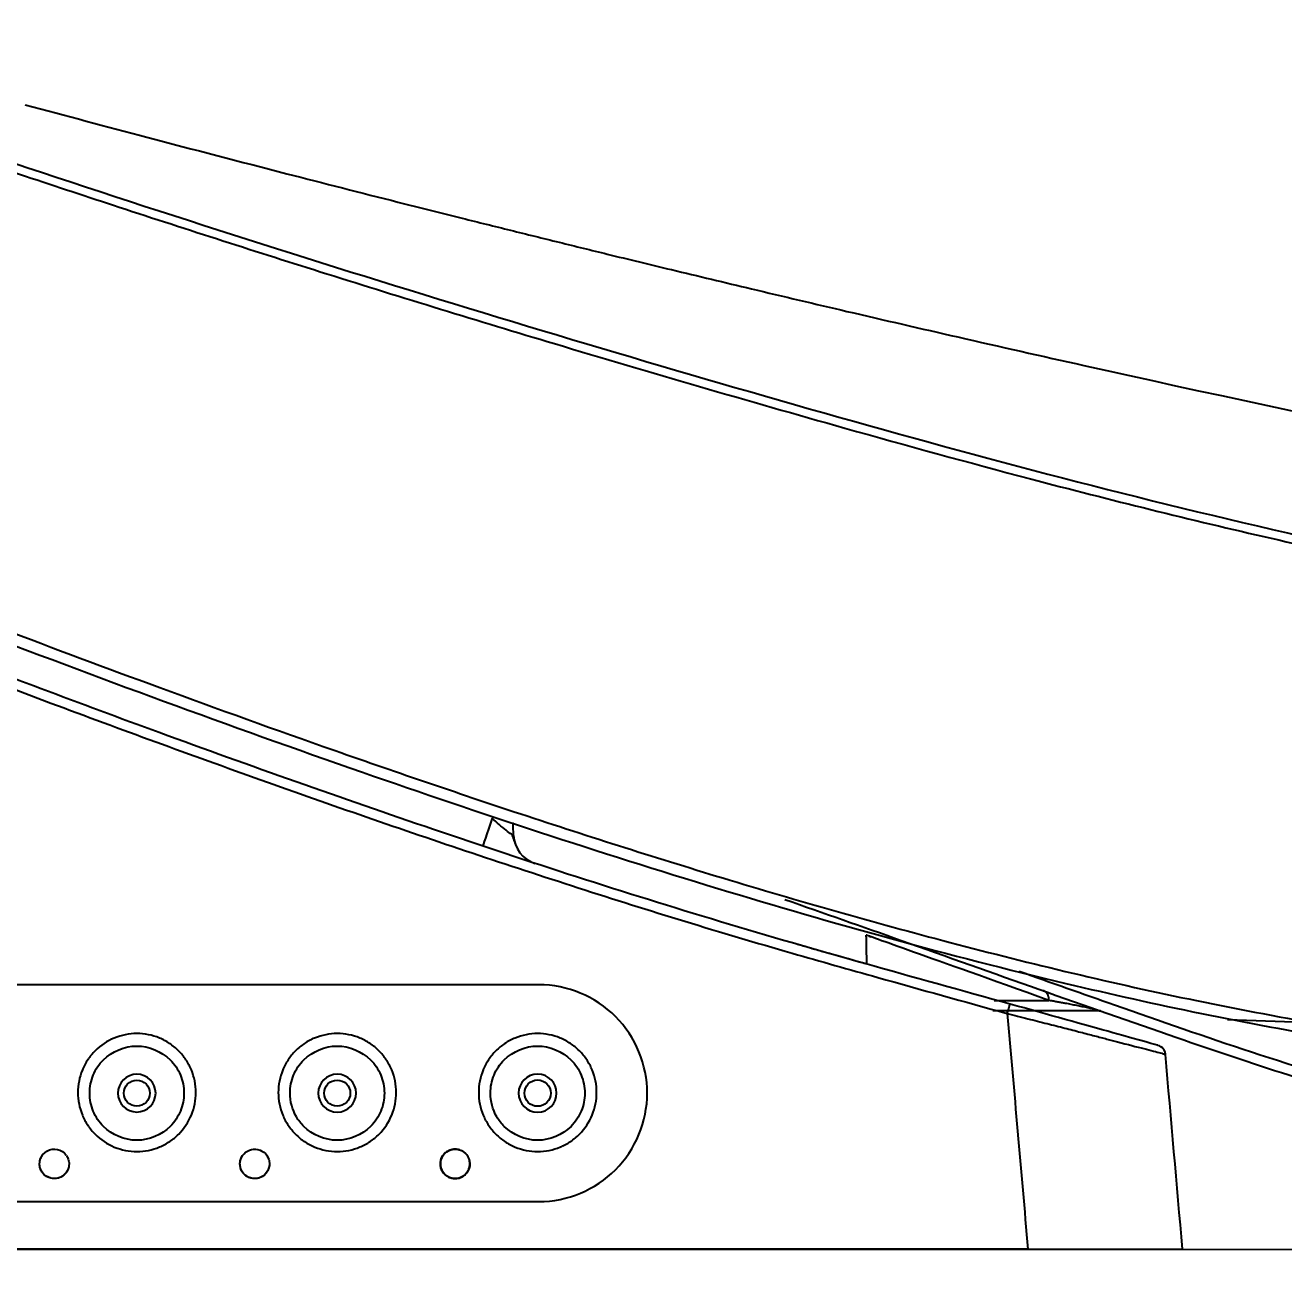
# Model space of a CAD drawing. Extents: x 7905 to 14077, y -986 to 9572.
# Drawn here: x 11557.5 to 11678.8, y -492 to -370.3 of the extents above; entities that cross this region are included whole.
import ezdxf

# ---------------------------------------------------------------- set-up
doc = ezdxf.new("R2010")
doc.units = 0
doc.header["$LTSCALE"] = 20
doc.header["$MEASUREMENT"] = 0
doc.layers.get('0').update_dxf_attribs({"linetype": 'CONTINUOUS'})
doc.layers.get('DEFPOINTS').update_dxf_attribs({"linetype": 'CONTINUOUS'})
doc.layers.add('1', color=1, linetype='CONTINUOUS')
doc.layers.add('3', color=3, linetype='CONTINUOUS')
doc.styles.get("Standard").update_dxf_attribs({"font": 'NanumGothic.ttf'})
doc.dimstyles.get("Standard").update_dxf_attribs({"dimtxt": 2.5, "dimasz": 2, "dimexe": 2, "dimexo": 1, "dimgap": 1.5, "dimtad": 1, "dimdec": 0, "dimlfac": 10, "dimrnd": 0.5, "dimzin": 0, "dimdsep": 46, "dimtxsty": 'Standard', "dimcen": 0, "dimclrt": 2, "dimadec": 0, "dimazin": 0, "dimtfac": 1, "dimtdec": 0, "dimtmove": 0, "dimatfit": 3, "dimfxl": 0, "dimtolj": 1, "dimtzin": 0, "dimarcsym": 0})

# ---------------------------------------------------------------- blocks, each defined once
blk = doc.blocks.new('A$C9bb48bae')
at = {"layer": '1', "color": 7, "linetype": 'Continuous'}
for p, q in [((364.2, 29.44), (364.2, 29.43)), ((8.27, 11.2), (322.54, 22.12)), ((334.82, 22.97), (334.82, 22.97)), ((328.93, 19.5), (328.96, 19.52)), ((341.77, 0), (326.87, 0))]:
    blk.add_line(p, q, dxfattribs=at)
at = {"layer": '1', "color": 7, "linetype": 'Continuous', "extrusion": (0, 0, -1)}
for centre, radius, start, end in [((-388.36, 40.05), 3, 183, 251.8739), ((-329.5, 18.68), 1, 5, 74.4047)]:
    blk.add_arc(centre, radius, start, end, dxfattribs=at)
at = {"layer": '1', "color": 7, "linetype": 'Continuous'}
for centre, major_axis, ratio, start_param in [((393.39, 41.72), (-0.95, 2.85), 0.010522, 1.630612), ((343.76, 22.66), (0.269, -0.963), 0.008601, 1.622759)]:
    blk.add_ellipse(centre, major_axis=major_axis, ratio=ratio, start_param=start_param, end_param=3.141593, dxfattribs=at)
for points, knots in [([(477.62, 118.02), (447.77, 107.18), (417.59, 97.28), (371.94, 83.6), (356.66, 79.18), (325.94, 71.07), (310.49, 67.49), (294.96, 64.38)], [0, 0, 0, 0, 0.5, 0.5, 0.75, 0.75, 1, 1, 1, 1]), ([(477.94, 117.19), (473.18, 115.48), (463.04, 111.84), (446.84, 106.28), (428.76, 100.25), (408.76, 93.82), (385.45, 86.67), (362.83, 80.08), (339.81, 73.74), (318.39, 68.42), (302.85, 65.15), (295.1, 63.52)], [0, 0, 0, 0, 0.079655, 0.169452, 0.269417, 0.379575, 0.499943, 0.65291, 0.750136, 0.875496, 1, 1, 1, 1]), ([(438.42, 110.36), (434.52, 109.31), (426.11, 107.06), (414.14, 103.94), (404, 101.35), (396.82, 99.54), (391.64, 98.25), (386.98, 97.1), (381.81, 95.83), (375.63, 94.33), (367.93, 92.48), (358.72, 90.31), (348.05, 87.84), (316.87, 80.8), (280.4, 73.29), (239.1, 65.9), (212.88, 61.6), (187.6, 57.85), (164.29, 54.77), (145.3, 52.54), (130.29, 50.95), (118.11, 49.76), (107.71, 48.84), (98.3, 48.08), (88.95, 47.38), (77.07, 46.59), (68.06, 46.09), (62.95, 45.83)], [0, 0, 0, 0, 0.031815, 0.06835, 0.097277, 0.114025, 0.126565, 0.139222, 0.151775, 0.168453, 0.189216, 0.214009, 0.24276, 0.275372, 0.465247, 0.535344, 0.605106, 0.674102, 0.736164, 0.789939, 0.82439, 0.854817, 0.886058, 0.906459, 0.929029, 0.959788, 1, 1, 1, 1]), ([(508.18, 86.65), (507.76, 86.48), (506.4, 85.93), (503.59, 84.81), (499.26, 83.07), (493.41, 80.71), (486.03, 77.74), (477.13, 74.14), (466.69, 69.95), (454.7, 65.22), (441.14, 59.99), (425.98, 54.31), (409.21, 48.25), (390.79, 41.94), (370.67, 35.52), (348.79, 29.27), (325.04, 23.58), (299.34, 19.19), (271.75, 16.76), (242.55, 15), (211.89, 14.3), (180.13, 14.16), (147.47, 14.18), (114.23, 14.18), (81.16, 14.2), (49.63, 14.21), (22.36, 14.22), (3.8, 14.24), (0, 14.25), (0, 14.25)], [0, 0, 0, 0, 0.002237, 0.007152, 0.014744, 0.025013, 0.037959, 0.053582, 0.07188, 0.092854, 0.116505, 0.142832, 0.171833, 0.20351, 0.237859, 0.274881, 0.314573, 0.356936, 0.402004, 0.449781, 0.500255, 0.55342, 0.609269, 0.667805, 0.729036, 0.79296, 0.859558, 0.928803, 1, 1, 1, 1]), ([(508.57, 85.61), (501.17, 82.64), (486.76, 76.86), (465.34, 68.2), (438.59, 57.77), (407.47, 46.3), (372.14, 34.63), (340.79, 25.91), (315.51, 20.67), (296.67, 17.98), (280.02, 16.35), (262.8, 15.06), (243.44, 14.01), (224.11, 13.4), (198.55, 13.04), (173.8, 13), (149.29, 13), (128.88, 13), (107.29, 13), (84.96, 13), (63.98, 13), (40.83, 13), (23.09, 13), (11.49, 13), (5.31, 13), (1.71, 13), (0.97, 13), (0.97, 13)], [0, 0, 0, 0, 0.039003, 0.075957, 0.112972, 0.179376, 0.238139, 0.29481, 0.338391, 0.364249, 0.387853, 0.420247, 0.44887, 0.483127, 0.51582, 0.576231, 0.608416, 0.642464, 0.683469, 0.724728, 0.767812, 0.808151, 0.875463, 0.906299, 0.936507, 0.968699, 1, 1, 1, 1]), ([(343.49, 23.63), (352.82, 26.21), (371.48, 31.37), (398.79, 40.23), (424.37, 49.3), (446.55, 57.65), (466.64, 65.5), (485.74, 73.2), (499.02, 78.6), (505.62, 81.29)], [0, 0, 0, 0, 0.168543, 0.337103, 0.500019, 0.641198, 0.75001, 0.875634, 1, 1, 1, 1]), ([(506.03, 80.42), (502.71, 79.07), (496.06, 76.37), (482.76, 70.96), (466.11, 64.27), (451.62, 58.61), (441.55, 54.77), (434.83, 52.23), (422.48, 47.66), (405.57, 41.61), (385.14, 34.76), (368.67, 29.69), (354.84, 25.8), (347.92, 23.87), (343.76, 22.71)], [0, 0, 0, 0, 0.062547, 0.125006, 0.249989, 0.374972, 0.395805, 0.437472, 0.499979, 0.624989, 0.749999, 0.874999, 0.924839, 1, 1, 1, 1]), ([(391.52, 39.97), (391.53, 39.98), (391.67, 40.08), (392.06, 40.38), (392.73, 40.93), (393.19, 41.33), (393.42, 41.54)], [0, 0, 0, 0, 0.036746, 0.356852, 0.678063, 1, 1, 1, 1]), ([(391.35, 39.89), (391.36, 39.89), (391.38, 39.88), (391.47, 39.94), (391.52, 39.97)], [0, 0, 0, 0, 0.557597, 1, 1, 1, 1]), ([(389.4, 37.23), (389.4, 37.23), (389.33, 37.21), (389.31, 37.21), (389.29, 37.2)], [0, 0, 0, 0, 0.002193, 1, 1, 1, 1]), ([(365.2, 33.72), (361.46, 32.41), (348.85, 27.98), (329.17, 20.89), (307.61, 13.74), (289.33, 9.75), (272.77, 8.38), (256.81, 8.11), (239.45, 8.03), (222.06, 8.01), (205.49, 8), (187.79, 8), (168.01, 8), (144.08, 8), (117.97, 8), (94.34, 8), (73.9, 8), (56.62, 8), (42.5, 8), (32.46, 8), (23.02, 8), (15.24, 8), (11.81, 8), (10.89, 8)], [0, 0, 0, 0, 0.027782, 0.09364, 0.14666, 0.186834, 0.224409, 0.263097, 0.299128, 0.346896, 0.386387, 0.417719, 0.474598, 0.530819, 0.595475, 0.67339, 0.718363, 0.768012, 0.829196, 0.860934, 0.886752, 0.955538, 1, 1, 1, 1]), ([(339.75, 23.98), (345.54, 26.05), (349.85, 27.6), (355.73, 29.69), (357.35, 30.27), (357.35, 30.27)], [0, 0, 0, 0, 0.5, 0.5, 1, 1, 1, 1]), ([(357.41, 27.51), (357.62, 27.57), (359.31, 28.04), (361.35, 28.62), (362.89, 29.06), (363.65, 29.28), (363.96, 29.37), (364.06, 29.4), (364.08, 29.4)], [0, 0, 0, 0, 0.050065, 0.40918, 0.589555, 0.769584, 0.949082, 1, 1, 1, 1]), ([(342.62, 26.8), (339.55, 25.71), (336.48, 24.62), (324.62, 20.46), (315.83, 17.41), (302.38, 13.71), (297.86, 12.63), (288.72, 10.96), (284.11, 10.37), (270.24, 9.23), (260.95, 9.17), (242.44, 9.03), (233.2, 9.02), (205.67, 9), (187.55, 9), (152.02, 9), (134.59, 9), (101, 9), (84.82, 9), (55.28, 9), (41.92, 9), (26.32, 9), (21.86, 9), (14.82, 9), (12.23, 9), (9.05, 9), (8.33, 9), (8.35, 9)], [0, 0, 0, 0, 0.022892, 0.022892, 0.088296, 0.088296, 0.120998, 0.120998, 0.1537, 0.1537, 0.219104, 0.219104, 0.284508, 0.284508, 0.415317, 0.415317, 0.546125, 0.546125, 0.676934, 0.676934, 0.807742, 0.807742, 0.873147, 0.873147, 0.938551, 0.938551, 1, 1, 1, 1]), ([(329.24, 19.65), (329.24, 19.65), (330.89, 20.11), (336.24, 21.6), (339.86, 22.61), (343.49, 23.63)], [0, 0, 0, 0, 0.5, 0.5, 1, 1, 1, 1]), ([(335.04, 23), (335.03, 23), (335.01, 23), (334.99, 23), (334.98, 23.02), (335.07, 23.05), (335.25, 23.1), (335.44, 23.14), (335.65, 23.19), (335.88, 23.24), (336.13, 23.29), (336.4, 23.35), (336.67, 23.4), (336.93, 23.46), (337.2, 23.51), (337.46, 23.56), (337.73, 23.61), (338.03, 23.67), (338.36, 23.73), (338.71, 23.79), (339.07, 23.86), (339.43, 23.92), (339.65, 23.96), (339.75, 23.98)], [0, 0, 0, 0, 0.013986, 0.033838, 0.057621, 0.082906, 0.111907, 0.143342, 0.178862, 0.218397, 0.261942, 0.310426, 0.361841, 0.412669, 0.462727, 0.513481, 0.567583, 0.627787, 0.695404, 0.769084, 0.847645, 0.932351, 1, 1, 1, 1]), ([(345.03, 23.98), (343.97, 23.98), (342.27, 23.98), (340.4, 23.98), (339.75, 23.98)], [0, 0, 0, 0, 0.664076, 1, 1, 1, 1]), ([(343.76, 22.71), (343.09, 22.55), (341.8, 22.22), (339.94, 21.75), (338.24, 21.32), (336.71, 20.92), (335.36, 20.57), (334.17, 20.26), (332.44, 19.8), (330.46, 19.3), (328.94, 18.9), (328.67, 18.82), (328.58, 18.79)], [0, 0, 0, 0, 0.089256, 0.17345, 0.252596, 0.326708, 0.395807, 0.459918, 0.519072, 0.698024, 0.870889, 1, 1, 1, 1]), ([(334.87, 23), (334.86, 23), (334.84, 22.99), (334.81, 22.98), (334.78, 22.97), (334.76, 22.96), (334.74, 22.95), (334.72, 22.95), (334.71, 22.94), (334.71, 22.94), (334.71, 22.94)], [0, 0, 0, 0, 0.073435, 0.206866, 0.340296, 0.473727, 0.607158, 0.740588, 0.874019, 1, 1, 1, 1]), ([(345.15, 23), (344.71, 23), (343.18, 23), (340.12, 23), (336.88, 23), (335.04, 23)], [0, 0, 0, 0, 0.179724, 0.589862, 1, 1, 1, 1]), ([(341.77, 0), (373.47, 0), (405.18, 0), (468.59, 0), (500.29, 0), (531.98, 0)], [0, 0, 0, 0, 0.5, 0.5, 1, 1, 1, 1])]:
    blk.add_open_spline(points, degree=3, knots=knots, dxfattribs=at)
for points, degree in [([(391.35, 39.89), (391.38, 40.31), (391.4, 40.72), (391.42, 41.13)], 3), ([(391.52, 39.97), (391.15, 38.94)], 1), ([(391.3, 39.47), (391.28, 39.35), (391.25, 39.24), (391.22, 39.14)], 3), ([(357.08, 30.17), (357.02, 30.15), (356.95, 30.13), (356.87, 30.1)], 3), ([(357.3, 27.49), (357.31, 28.41), (357.33, 29.34), (357.35, 30.27)], 3), ([(335.04, 23), (334.93, 23), (334.82, 22.98), (334.71, 22.94)], 3), ([(334.76, 22.96), (335.05, 23)], 1), ([(343.76, 22.71), (343.09, 15.14), (342.43, 7.57), (341.77, 0)], 3), ([(328.97, 19.53), (328.55, 19.24), (328.54, 18.78)], 2), ([(326.87, 0), (327.41, 6.26), (327.96, 12.51), (328.51, 18.77)], 3), ([(328.58, 18.79), (328.56, 18.78), (328.53, 18.78), (328.51, 18.77)], 3), ([(328.63, 18.8), (328.59, 18.79), (328.56, 18.79), (328.54, 18.78)], 3)]:
    blk.add_open_spline(points, degree=degree, dxfattribs=at)
blk.add_rational_spline([(339.75, 23.98), (339.71, 24.43), (339.91, 24.78), (340.26, 24.91)], [1.10724556924, 0.964144512346, 0.964251556934, 1.107566703], degree=3, dxfattribs=at)
blk = doc.blocks.new('*D45')
at = {"layer": '3', "color": 3, "lineweight": -2}
for p, q in [((11996.37, -488.4), (12025.85, -488.4)), ((12015.85, -508.4), (12015.85, -634.42)), ((12015.85, -807.69), (12015.85, -681.67)), ((11406.1, -827.69), (12025.85, -827.69))]:
    blk.add_line(p, q, dxfattribs=at)
at = {"layer": '3', "color": 3}
for points in [[(12012.51, -508.4), (12019.18, -508.4), (12015.85, -488.4)], [(12012.51, -807.69), (12019.18, -807.69), (12015.85, -827.69)]]:
    blk.add_solid(points, dxfattribs=at)
at = {"layer": 'DEFPOINTS', "color": 0}
for p in [(11991.37, -488.4), (11401.1, -827.69), (12015.85, -827.69)]:
    blk.add_point(p, dxfattribs=at)
at = {"layer": '3', "color": 2, "insert": (12015.85, -658.04), "char_height": 25, "attachment_point": 5}
blk.add_mtext('\\A1;340', dxfattribs=at)

msp = doc.modelspace()

# ---------------------------------------------------------------- linework, layer by layer
msp.add_line((11401.19595, -488.3024), (11991.41848, -488.39645))
at = {"layer": '1', "color": 7, "linetype": 'Continuous', "extrusion": (0, 0, -1)}
for centre, radius in [((-11568.26307, -473.26606), 1.82033), ((-11587.58125, -473.26606), 1.82628), ((-11606.89943, -473.26606), 1.83819)]:
    msp.add_circle(centre, radius, dxfattribs=at)
at = {"layer": '1', "color": 7, "linetype": 'Continuous'}
for centre, radius in [((11568.26307, -473.26606), 1.25292), ((11587.58125, -473.26606), 1.25888), ((11606.89943, -473.26606), 1.27079)]:
    msp.add_circle(centre, radius, dxfattribs=at)
at = {"layer": '1', "color": 7, "linetype": 'Continuous', "extrusion": (0, 0, -1)}
for centre, start, end in [((-11560.30852, -480.08424), 251.5691966, 144.4410942), ((-11579.6267, -480.08424), 251.5691966, 161.6929451), ((-11598.94488, -480.08424), 251.5691966, 137.0329333), ((-11598.94488, -480.08424), 320.0479495, 251.5691966), ((-11560.30852, -480.08424), 192.0060626, 251.5691966), ((-11579.6267, -480.08424), 180.896686, 251.5691966), ((-11598.94488, -480.08424), 192.0060626, 251.5691966), ((-11598.94687, -480.09019), 239.8073356, 251.5691966)]:
    msp.add_arc(centre, 1.42045, start, end, dxfattribs=at)
at = {"layer": '1', "color": 7, "linetype": 'Continuous'}
for points, knots in [([(11607.01307, -462.81151), (11597.89507, -462.81151), (11588.97688, -462.81151), (11577.6844, -462.81151), (11575.00039, -462.81151), (11569.71081, -462.81151), (11567.12749, -462.81151), (11559.43052, -462.81151), (11554.19297, -462.81151), (11548.83125, -462.81151)], [0, 0, 0, 0, 0.448804581, 0.448804581, 0.591113766, 0.591113766, 0.733422952, 0.733422952, 1, 1, 1, 1]), ([(11607.01307, -483.7206), (11609.77746, -483.7206), (11612.47976, -482.58546), (11616.33567, -478.72728), (11617.46541, -475.99964), (11617.4698, -470.54932), (11616.36321, -467.83573), (11612.46485, -463.92841), (11609.77746, -462.81151), (11607.01307, -462.81151)], [0, 0, 0, 0, 0.25, 0.25, 0.5, 0.5, 0.75, 0.75, 1, 1, 1, 1]), ([(11568.26272, -467.51949), (11568.63611, -467.519), (11569.38078, -467.59175), (11570.456, -467.91687), (11571.44559, -468.44479), (11572.31381, -469.1564), (11573.02624, -470.02308), (11573.55548, -471.01163), (11573.88204, -472.08489), (11573.99307, -473.19939), (11573.88409, -474.31605), (11573.45552, -475.74117), (11572.60851, -477.01344), (11571.45809, -477.95909), (11570.46799, -478.49096), (11569.39219, -478.81896), (11568.27255, -478.93), (11567.15365, -478.81981), (11565.72678, -478.38903), (11564.45421, -477.53935), (11563.51004, -476.38719), (11562.98023, -475.39749), (11562.6546, -474.32541), (11562.54415, -473.20938), (11562.65333, -472.09353), (11562.9779, -471.02085), (11563.50645, -470.03082), (11564.44927, -468.87768), (11565.72016, -468.02697), (11567.14617, -467.59434), (11567.89073, -467.51996), (11568.26272, -467.51949)], [0, 0, 0, 0, 0.031350605, 0.062524937, 0.093875903, 0.125090487, 0.156375839, 0.187692799, 0.218881411, 0.250238356, 0.281417227, 0.312746693, 0.374944342, 0.406284552, 0.437456686, 0.468880902, 0.50028732, 0.531482332, 0.562806916, 0.625021543, 0.656376727, 0.687551598, 0.718898787, 0.750124477, 0.781398049, 0.812721804, 0.843906605, 0.875267594, 0.93748722, 0.968767029, 1, 1, 1, 1]), ([(11587.58089, -467.51912), (11587.95499, -467.51827), (11588.69854, -467.59151), (11589.77418, -467.9164), (11590.76371, -468.44437), (11591.63208, -469.15595), (11592.34458, -470.02267), (11592.8739, -471.01126), (11593.20053, -472.08457), (11593.31161, -473.19914), (11593.20266, -474.31588), (11592.77412, -475.7411), (11591.92711, -477.01351), (11590.77662, -477.95923), (11589.7865, -478.49117), (11588.71076, -478.81925), (11587.59114, -478.93026), (11586.47272, -478.82049), (11585.39852, -478.49506), (11584.40848, -477.96596), (11583.54054, -477.25389), (11582.82927, -476.38733), (11582.30008, -475.39771), (11581.9744, -474.3255), (11581.86401, -473.20942), (11581.9731, -472.09352), (11582.29767, -471.02077), (11582.82557, -470.03086), (11583.53534, -469.16389), (11584.40266, -468.45085), (11585.71478, -467.74575), (11586.8386, -467.5208), (11587.58089, -467.51912)], [0, 0, 0, 0, 0.031339246, 0.062504725, 0.093848751, 0.12505747, 0.156336383, 0.187646626, 0.218828696, 0.250178993, 0.281351219, 0.312674117, 0.374858652, 0.406193009, 0.437358236, 0.468773472, 0.500168639, 0.531350206, 0.562660094, 0.593939091, 0.625147304, 0.656491462, 0.6876573, 0.71899699, 0.750215911, 0.781482889, 0.812799086, 0.843974932, 0.875324969, 0.906499397, 0.937816817, 1, 1, 1, 1]), ([(11606.89907, -467.51912), (11607.27317, -467.51827), (11608.01672, -467.59151), (11609.09236, -467.9164), (11610.08189, -468.44437), (11610.95026, -469.15595), (11611.66276, -470.02267), (11612.19208, -471.01126), (11612.51871, -472.08457), (11612.62979, -473.19914), (11612.52084, -474.31588), (11612.0923, -475.7411), (11611.24529, -477.01351), (11610.0948, -477.95923), (11609.10468, -478.49117), (11608.02894, -478.81925), (11606.90932, -478.93026), (11605.79091, -478.82049), (11604.7167, -478.49506), (11603.72666, -477.96596), (11602.85872, -477.25389), (11602.14746, -476.38733), (11601.61826, -475.39771), (11601.29258, -474.3255), (11601.18219, -473.20942), (11601.29128, -472.09352), (11601.61585, -471.02077), (11602.14376, -470.03086), (11602.85352, -469.16389), (11603.72084, -468.45085), (11605.03296, -467.74575), (11606.15678, -467.5208), (11606.89907, -467.51912)], [0, 0, 0, 0, 0.031339246, 0.062504725, 0.093848751, 0.12505747, 0.156336383, 0.187646626, 0.218828696, 0.250178993, 0.281351219, 0.312674117, 0.374858652, 0.406193009, 0.437358236, 0.468773472, 0.500168639, 0.531350206, 0.562660094, 0.593939091, 0.625147304, 0.656491462, 0.6876573, 0.71899699, 0.750215911, 0.781482889, 0.812799086, 0.843974932, 0.875324969, 0.906499397, 0.937816817, 1, 1, 1, 1]), ([(11568.25778, -468.7206), (11567.09806, -468.72205), (11565.26603, -469.48797), (11563.95678, -471.48458), (11563.59776, -473.26872), (11563.95763, -475.05243), (11565.27724, -477.04776), (11568.267, -478.31884), (11571.25527, -477.04367), (11572.5715, -475.04459), (11572.92816, -473.26193), (11572.56696, -471.47859), (11571.25488, -469.48373), (11569.41987, -468.71993), (11568.25954, -468.7206), (11568.25778, -468.7206)], [0, 0, 0, 0, 0.123663921, 0.186773363, 0.249951383, 0.313101943, 0.376187883, 0.499836902, 0.623815539, 0.686884771, 0.749975514, 0.813099174, 0.876262899, 0.999811996, 1, 1, 1, 1]), ([(11587.57577, -468.7206), (11586.41604, -468.7221), (11584.58373, -469.48765), (11583.27554, -471.48543), (11582.87445, -473.45882), (11583.36336, -475.25727), (11584.79164, -477.12723), (11587.587, -478.32105), (11590.5734, -477.04327), (11591.88979, -475.04447), (11592.24633, -473.26173), (11591.88507, -471.47842), (11590.57293, -469.48366), (11588.73792, -468.7199), (11587.5776, -468.7206), (11587.57577, -468.7206)], [0, 0, 0, 0, 0.123697765, 0.186825439, 0.250021055, 0.333741467, 0.376021826, 0.499703224, 0.623714941, 0.686800962, 0.74990853, 0.813049052, 0.876229608, 0.999805188, 1, 1, 1, 1]), ([(11606.89395, -468.7206), (11605.73422, -468.7221), (11603.90191, -469.48765), (11602.59372, -471.48543), (11602.19263, -473.45882), (11602.68154, -475.25727), (11604.10982, -477.12723), (11606.90518, -478.32105), (11609.89158, -477.04327), (11611.20797, -475.04447), (11611.56451, -473.26173), (11611.20325, -471.47842), (11609.89111, -469.48366), (11608.0561, -468.7199), (11606.89578, -468.7206), (11606.89395, -468.7206)], [0, 0, 0, 0, 0.123697765, 0.186825439, 0.250021055, 0.333741467, 0.376021826, 0.499703224, 0.623714941, 0.686800962, 0.74990853, 0.813049052, 0.876229608, 0.999805188, 1, 1, 1, 1]), ([(11561.6571, -479.63812), (11561.70777, -479.78905), (11561.73304, -479.9508), (11561.72861, -480.26912), (11561.69885, -480.43009), (11561.58916, -480.729), (11561.50771, -480.87106), (11561.30512, -481.11672), (11561.18121, -481.22373), (11560.9088, -481.38827), (11560.75657, -481.44814), (11560.44533, -481.51312), (11560.28204, -481.51922), (11559.96712, -481.47762), (11559.81114, -481.42941), (11559.5278, -481.28613), (11559.39655, -481.18908), (11559.17646, -480.96017), (11559.08463, -480.82513), (11558.99712, -480.63368), (11558.97816, -480.5854), (11558.94755, -480.49286), (11558.93527, -480.44868), (11558.89001, -480.24891), (11558.88118, -480.08557), (11558.91762, -479.7694), (11558.96344, -479.61222), (11559.07285, -479.3872), (11559.12104, -479.30866), (11559.17617, -479.23545)], [0, 0, 0, 0, 0.082243582, 0.082243582, 0.164486165, 0.164486165, 0.246738178, 0.246738178, 0.328932634, 0.328932634, 0.411020684, 0.411020684, 0.493000663, 0.493000663, 0.574919249, 0.574919249, 0.656850483, 0.656850483, 0.738862493, 0.738862493, 0.765236043, 0.765236043, 0.788562151, 0.788562151, 0.870749494, 0.870749494, 0.952998754, 0.952998754, 1, 1, 1, 1]), ([(11561.47324, -479.27433), (11561.55022, -479.38424), (11561.61215, -479.506), (11561.65585, -479.63439), (11561.65648, -479.63626), (11561.6571, -479.63812)], [0, 0, 0, 0, 0.985675643, 0.985675643, 1, 1, 1, 1]), ([(11580.97529, -479.63812), (11581.02595, -479.78905), (11581.05122, -479.9508), (11581.04679, -480.26911), (11581.01703, -480.43007), (11580.90735, -480.72897), (11580.8259, -480.87104), (11580.62331, -481.1167), (11580.4994, -481.22372), (11580.22696, -481.38828), (11580.07471, -481.44815), (11579.76342, -481.51314), (11579.60011, -481.51922), (11579.28515, -481.47759), (11579.12916, -481.42935), (11578.84583, -481.28603), (11578.7146, -481.18897), (11578.49455, -480.96004), (11578.40274, -480.825), (11578.31527, -480.6336), (11578.29633, -480.58536), (11578.26575, -480.49291), (11578.25348, -480.44877), (11578.20821, -480.24907), (11578.19936, -480.08575), (11578.23575, -479.76961), (11578.28154, -479.61244), (11578.39095, -479.38735), (11578.43917, -479.30872), (11578.49435, -479.23545)], [0, 0, 0, 0, 0.082240801, 0.082240801, 0.164480171, 0.164480171, 0.246735322, 0.246735322, 0.328940682, 0.328940682, 0.411043572, 0.411043572, 0.493036433, 0.493036433, 0.574959995, 0.574959995, 0.656885184, 0.656885184, 0.738882061, 0.738882061, 0.765233056, 0.765233056, 0.788535411, 0.788535411, 0.870708177, 0.870708177, 0.952953273, 0.952953273, 1, 1, 1, 1]), ([(11580.78166, -479.26057), (11580.86315, -479.37401), (11580.92848, -479.50062), (11580.974, -479.6343), (11580.97464, -479.63621), (11580.97529, -479.63812)], [0, 0, 0, 0, 0.98592023, 0.98592023, 1, 1, 1, 1]), ([(11600.29346, -479.6381), (11600.34414, -479.78905), (11600.3694, -479.9508), (11600.36497, -480.26911), (11600.33522, -480.43007), (11600.22554, -480.72897), (11600.14409, -480.87104), (11599.9415, -481.1167), (11599.81758, -481.22372), (11599.54514, -481.38828), (11599.39289, -481.44815), (11599.08161, -481.51314), (11598.91829, -481.51922), (11598.60334, -481.47759), (11598.44734, -481.42935), (11598.16402, -481.28603), (11598.03278, -481.18897), (11597.81273, -480.96004), (11597.72092, -480.825), (11597.63345, -480.6336), (11597.61451, -480.58536), (11597.58393, -480.49291), (11597.57166, -480.44877), (11597.52639, -480.24907), (11597.51754, -480.08575), (11597.55393, -479.76961), (11597.59972, -479.61244), (11597.73891, -479.32606), (11597.83424, -479.19291), (11598.06049, -478.96887), (11598.19451, -478.87487), (11598.48204, -478.73856), (11598.63949, -478.6943), (11598.95563, -478.6609), (11599.11868, -478.67124), (11599.4278, -478.74423), (11599.57815, -478.80786), (11599.84567, -478.97885), (11599.96651, -479.08859), (11600.16253, -479.33846), (11600.24035, -479.48206), (11600.29218, -479.6343), (11600.29283, -479.63621), (11600.29346, -479.6381)], [0, 0, 0, 0, 0.053811188, 0.053811188, 0.10762144, 0.10762144, 0.161442018, 0.161442018, 0.215230017, 0.215230017, 0.268950969, 0.268950969, 0.322599926, 0.322599926, 0.376203541, 0.376203541, 0.429808221, 0.429808221, 0.483459807, 0.483459807, 0.500701593, 0.500701593, 0.515948617, 0.515948617, 0.569715289, 0.569715289, 0.623529287, 0.623529287, 0.677344689, 0.677344689, 0.73111485, 0.73111485, 0.78481302, 0.78481302, 0.83844413, 0.83844413, 0.892042494, 0.892042494, 0.945656641, 0.945656641, 0.99932813, 0.99932813, 1, 1, 1, 1]), ([(11548.83125, -483.7206), (11554.19498, -483.7206), (11559.4342, -483.7206), (11567.13329, -483.7206), (11569.71706, -483.7206), (11575.00663, -483.7206), (11577.69065, -483.7206), (11588.98117, -483.7206), (11597.89724, -483.7206), (11607.01307, -483.7206)], [0, 0, 0, 0, 0.266590118, 0.266590118, 0.408916648, 0.408916648, 0.551243178, 0.551243178, 1, 1, 1, 1])]:
    msp.add_open_spline(points, degree=3, knots=knots, dxfattribs=at)

# ---------------------------------------------------------------- block references
at = {"xscale": -1}
msp.add_blockref('A$C9bb48bae', (11995.93426, -488.3024), dxfattribs=at)

# ---------------------------------------------------------------- dimensions: what is measured, and where the dimension line sits
at = {"layer": '3', "color": 7}
dim = msp.add_linear_dim(base=(12015.84582, -827.68993), p1=(11991.37361, -488.39616), p2=(11401.10462, -827.68993), angle=90, dimstyle='Standard', override={"dimtxt": 25, "dimasz": 20, "dimexe": 10, "dimexo": 5, "dimgap": 10, "dimtih": 1, "dimtoh": 1, "dimdec": 0, "dimlfac": 1, "dimzin": 8, "dimclrd": 3, "dimclre": 3, "dimtdec": 4, "dimarcsym": 1}, dxfattribs=at)
dim.commit()
dim.dimension.update_dxf_attribs({"geometry": '*D45', "text_midpoint": (12015.84582, -658.04304)})

doc.saveas('drawing.dxf')
